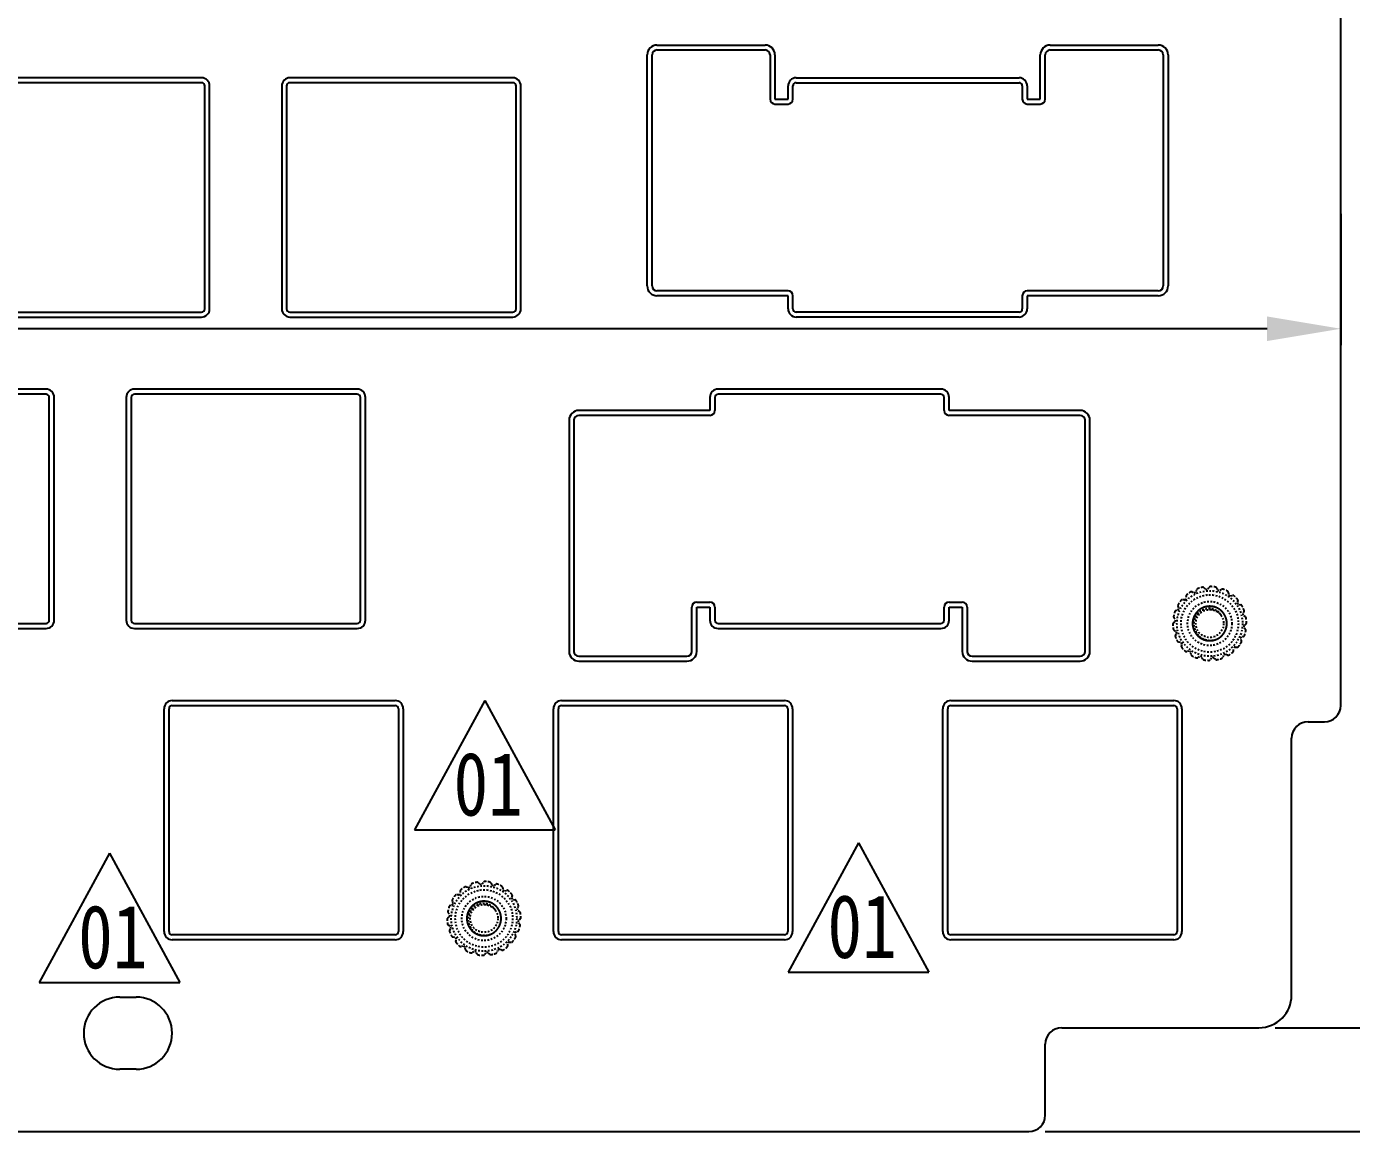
# Model space of a CAD drawing. Header units: inches. Extents: x 1466 to 2567, y -36 to 323.
# Drawn here: x 1803.9 to 1884.8, y 131.8 to 199.2 of the extents above; entities that cross this region are included whole.
import ezdxf

# ---------------------------------------------------------------- set-up
doc = ezdxf.new("R2010")
doc.units = ezdxf.units.IN
doc.header["$LTSCALE"] = 0.909449
doc.header["$MEASUREMENT"] = 0
doc.header["$PDMODE"] = 3
doc.header["$PDSIZE"] = 0.3125
doc.linetypes.add('HIDDEN', pattern=[0.2, 0.1, -0.1])
doc.linetypes.add('PHANTOM', pattern=[0.8, 0.45, -0.05, 0.1, -0.05, 0.1, -0.05])
doc.layers.get('0').update_dxf_attribs({"linetype": 'CONTINUOUS'})
doc.layers.get('Defpoints').update_dxf_attribs({"linetype": 'CONTINUOUS'})
doc.layers.add('DEFAULT_2', color=8, linetype='HIDDEN')
doc.layers.add('DEFAULT_3', color=7, linetype='PHANTOM')
doc.styles.get("Standard").update_dxf_attribs({"font": 'txt', "width": 0.8})
doc.dimstyles.get("Standard").update_dxf_attribs({"dimtxt": 6, "dimasz": 4.5, "dimexe": 1, "dimexo": 1, "dimgap": 0.09, "dimtad": 0, "dimzin": 1, "dimdsep": 46, "dimtxsty": 'STANDARD', "dimcen": 0.09, "dimclrd": 5, "dimclre": 5, "dimclrt": 1, "dimadec": 0, "dimazin": 0, "dimtp": 0.01, "dimtm": 0.01, "dimtfac": 1, "dimtofl": 0, "dimtmove": 0, "dimatfit": 3, "dimfxl": 1, "dimtolj": 1, "dimtzin": 4, "dimarcsym": 0})

# ---------------------------------------------------------------- blocks, each defined once
blk = doc.blocks.new('*D6')
at = {"layer": 'DEFAULT_3', "color": 3, "linetype": 'ByBlock', "lineweight": -2}
for p, q in [((1589.191, 187.772), (1589.191, 179.759)), ((1884.097, 187.772), (1884.097, 179.759)), ((1589.191, 180.759), (1584.691, 180.759)), ((1879.597, 180.759), (1593.691, 180.759))]:
    blk.add_line(p, q, dxfattribs=at)
at = {"layer": 'DEFAULT_3', "color": 3, "linetype": 'ByBlock'}
for points in [[(1593.691, 181.509), (1593.691, 180.009), (1589.191, 180.759)], [(1879.597, 181.509), (1879.597, 180.009), (1884.097, 180.759)]]:
    blk.add_solid(points, dxfattribs=at)
at = {"layer": 'Defpoints', "color": 0, "linetype": 'ByBlock'}
for p in [(1589.191, 188.772), (1884.097, 188.772), (1884.097, 180.759)]:
    blk.add_point(p, dxfattribs=at)
at = {"layer": 'DEFAULT_3', "color": 3, "linetype": 'ByBlock', "insert": (1566.601, 180.759), "char_height": 6, "attachment_point": 5}
blk.add_mtext('\\A1;294.91%%P0.1', dxfattribs=at)
blk = doc.blocks.new('*D9')
at = {"layer": 'DEFAULT_3', "color": 3, "linetype": 'ByBlock', "lineweight": -2}
for p, q in [((1880.097, 239.072), (1894.884, 239.072)), ((1893.884, 234.572), (1893.884, 205.877)), ((1893.884, 142.602), (1893.884, 171.297)), ((1880.097, 138.102), (1894.884, 138.102))]:
    blk.add_line(p, q, dxfattribs=at)
at = {"layer": 'DEFAULT_3', "color": 3, "linetype": 'ByBlock'}
for points in [[(1893.134, 234.572), (1894.634, 234.572), (1893.884, 239.072)], [(1893.134, 142.602), (1894.634, 142.602), (1893.884, 138.102)]]:
    blk.add_solid(points, dxfattribs=at)
at = {"layer": 'Defpoints', "color": 0, "linetype": 'ByBlock'}
for p in [(1879.097, 239.072), (1893.884, 239.072), (1879.097, 138.102)]:
    blk.add_point(p, dxfattribs=at)
at = {"layer": 'DEFAULT_3', "color": 3, "linetype": 'ByBlock', "insert": (1893.884, 188.587), "char_height": 6, "attachment_point": 5, "rotation": 90}
blk.add_mtext('\\A1;100.97%%P0.1', dxfattribs=at)
blk = doc.blocks.new('*D10')
at = {"layer": 'DEFAULT_3', "color": 3, "linetype": 'ByBlock', "lineweight": -2}
for p, q in [((1865.562, 244.772), (1920.234, 244.772)), ((1919.234, 240.272), (1919.234, 204.762)), ((1919.234, 136.272), (1919.234, 171.782)), ((1866.062, 131.772), (1920.234, 131.772))]:
    blk.add_line(p, q, dxfattribs=at)
at = {"layer": 'DEFAULT_3', "color": 3, "linetype": 'ByBlock'}
for points in [[(1918.484, 240.272), (1919.984, 240.272), (1919.234, 244.772)], [(1918.484, 136.272), (1919.984, 136.272), (1919.234, 131.772)]]:
    blk.add_solid(points, dxfattribs=at)
at = {"layer": 'Defpoints', "color": 0, "linetype": 'ByBlock'}
for p in [(1864.562, 244.772), (1865.062, 131.772), (1919.234, 131.772)]:
    blk.add_point(p, dxfattribs=at)
at = {"layer": 'DEFAULT_3', "color": 3, "linetype": 'ByBlock', "insert": (1919.234, 188.272), "char_height": 6, "attachment_point": 5, "rotation": 90}
blk.add_mtext('\\A1;113.00%%P0.1', dxfattribs=at)

msp = doc.modelspace()

# ---------------------------------------------------------------- linework, layer by layer
at = {"color": 7, "linetype": 'Continuous'}
for p, q in [((1884.097, 157.772), (1884.097, 219.772)), ((1841.757, 183.372), (1841.757, 197.472)), ((1842.057, 183.372), (1842.057, 197.472)), ((1842.357, 198.072), (1848.957, 198.072)), ((1842.357, 197.772), (1848.957, 197.772)), ((1849.257, 197.472), (1849.257, 194.772)), ((1849.557, 197.472), (1849.557, 194.772)), ((1865.757, 194.772), (1865.757, 197.472)), ((1866.057, 194.772), (1866.057, 197.472)), ((1866.357, 198.072), (1872.957, 198.072)), ((1866.357, 197.772), (1872.957, 197.772)), ((1873.257, 197.472), (1873.257, 183.372)), ((1873.557, 197.472), (1873.557, 183.372)), ((1814.552, 196.072), (1800.952, 196.072)), ((1814.552, 195.772), (1800.952, 195.772)), ((1833.552, 196.072), (1819.952, 196.072)), ((1833.552, 195.772), (1819.952, 195.772)), ((1850.857, 196.072), (1864.457, 196.072)), ((1850.857, 195.772), (1864.457, 195.772)), ((1814.752, 181.972), (1814.752, 195.572)), ((1815.052, 181.972), (1815.052, 195.572)), ((1819.452, 195.572), (1819.452, 181.972)), ((1819.752, 195.572), (1819.752, 181.972)), ((1833.752, 181.972), (1833.752, 195.572)), ((1834.052, 181.972), (1834.052, 195.572)), ((1850.357, 194.772), (1850.357, 195.572)), ((1850.657, 194.772), (1850.657, 195.572)), ((1864.657, 195.572), (1864.657, 194.772)), ((1864.957, 195.572), (1864.957, 194.772)), ((1849.557, 194.772), (1850.357, 194.772)), ((1849.557, 194.472), (1850.357, 194.472)), ((1864.957, 194.772), (1865.757, 194.772)), ((1864.957, 194.472), (1865.757, 194.472)), ((1850.357, 183.072), (1842.357, 183.072)), ((1872.957, 183.072), (1864.957, 183.072)), ((1850.357, 182.772), (1842.357, 182.772)), ((1850.357, 181.972), (1850.357, 182.772)), ((1850.657, 181.972), (1850.657, 182.772)), ((1864.657, 182.772), (1864.657, 181.972)), ((1872.957, 182.772), (1864.957, 182.772)), ((1864.957, 182.772), (1864.957, 181.972)), ((1800.952, 181.772), (1814.552, 181.772)), ((1800.952, 181.472), (1814.552, 181.472)), ((1819.952, 181.772), (1833.552, 181.772)), ((1819.952, 181.472), (1833.552, 181.472)), ((1864.457, 181.772), (1850.857, 181.772)), ((1864.457, 181.472), (1850.857, 181.472)), ((1805.062, 177.072), (1791.462, 177.072)), ((1805.062, 176.772), (1791.462, 176.772)), ((1805.262, 162.972), (1805.262, 176.572)), ((1805.562, 162.972), (1805.562, 176.572)), ((1809.962, 176.572), (1809.962, 162.972)), ((1810.262, 176.572), (1810.262, 162.972)), ((1824.062, 177.072), (1810.462, 177.072)), ((1824.062, 176.772), (1810.462, 176.772)), ((1824.262, 162.972), (1824.262, 176.572)), ((1824.562, 162.972), (1824.562, 176.572)), ((1845.587, 176.572), (1845.587, 175.772)), ((1845.887, 176.572), (1845.887, 175.772)), ((1859.687, 177.072), (1846.087, 177.072)), ((1859.687, 176.772), (1846.087, 176.772)), ((1859.887, 175.772), (1859.887, 176.572)), ((1860.187, 175.772), (1860.187, 176.572)), ((1845.587, 175.772), (1837.587, 175.772)), ((1868.187, 175.772), (1860.187, 175.772)), ((1836.987, 175.172), (1836.987, 161.072)), ((1837.287, 175.172), (1837.287, 161.072)), ((1845.587, 175.472), (1837.587, 175.472)), ((1868.187, 175.472), (1860.187, 175.472)), ((1868.487, 161.072), (1868.487, 175.172)), ((1868.787, 161.072), (1868.787, 175.172)), ((1844.487, 161.072), (1844.487, 163.772)), ((1844.787, 164.072), (1845.587, 164.072)), ((1844.787, 163.772), (1845.587, 163.772)), ((1844.787, 161.072), (1844.787, 163.772)), ((1845.587, 163.772), (1845.587, 162.972)), ((1845.887, 163.772), (1845.887, 162.972)), ((1859.887, 162.972), (1859.887, 163.772)), ((1860.187, 164.072), (1860.987, 164.072)), ((1860.187, 163.772), (1860.987, 163.772)), ((1860.187, 162.972), (1860.187, 163.772)), ((1860.987, 163.772), (1860.987, 161.072)), ((1861.287, 163.772), (1861.287, 161.072)), ((1791.462, 162.772), (1805.062, 162.772)), ((1810.462, 162.772), (1824.062, 162.772)), ((1846.087, 162.772), (1859.687, 162.772)), ((1791.462, 162.472), (1805.062, 162.472)), ((1810.462, 162.472), (1824.062, 162.472)), ((1846.087, 162.472), (1859.687, 162.472)), ((1837.587, 160.772), (1844.187, 160.772)), ((1837.587, 160.472), (1844.187, 160.472)), ((1861.587, 160.772), (1868.187, 160.772)), ((1861.587, 160.472), (1868.187, 160.472)), ((1812.772, 158.072), (1826.372, 158.072)), ((1812.772, 157.772), (1826.372, 157.772)), ((1836.537, 158.072), (1850.137, 158.072)), ((1836.537, 157.772), (1850.137, 157.772)), ((1860.302, 158.072), (1873.902, 158.072)), ((1860.302, 157.772), (1873.902, 157.772)), ((1812.272, 143.972), (1812.272, 157.572)), ((1812.572, 143.972), (1812.572, 157.572)), ((1826.572, 157.572), (1826.572, 143.972)), ((1826.872, 157.572), (1826.872, 143.972)), ((1836.037, 143.972), (1836.037, 157.572)), ((1836.337, 143.972), (1836.337, 157.572)), ((1850.337, 157.572), (1850.337, 143.972)), ((1850.637, 157.572), (1850.637, 143.972)), ((1859.802, 143.972), (1859.802, 157.572)), ((1860.102, 143.972), (1860.102, 157.572)), ((1874.102, 157.572), (1874.102, 143.972)), ((1874.402, 157.572), (1874.402, 143.972)), ((1882.097, 156.772), (1883.097, 156.772)), ((1881.097, 140.102), (1881.097, 155.772)), ((1826.372, 143.772), (1812.772, 143.772)), ((1826.372, 143.472), (1812.772, 143.472)), ((1850.137, 143.772), (1836.537, 143.772)), ((1850.137, 143.472), (1836.537, 143.472)), ((1873.902, 143.772), (1860.302, 143.772)), ((1873.902, 143.472), (1860.302, 143.472)), ((1809.562, 139.972), (1810.562, 139.972)), ((1867.062, 138.102), (1879.097, 138.102)), ((1866.062, 132.772), (1866.062, 137.102)), ((1810.562, 135.572), (1809.562, 135.572)), ((1803.062, 131.772), (1865.062, 131.772))]:
    msp.add_line(p, q, dxfattribs=at)
at = {"color": 2}
for p, q in [((1831.846, 158.071), (1827.552, 150.179)), ((1831.846, 158.071), (1836.14, 150.179)), ((1827.552, 150.179), (1836.14, 150.179)), ((1854.666, 149.383), (1850.372, 141.491)), ((1854.666, 149.383), (1858.96, 141.491)), ((1808.93, 148.749), (1804.636, 140.857)), ((1808.93, 148.749), (1813.224, 140.857)), ((1804.636, 140.857), (1813.224, 140.857)), ((1850.372, 141.491), (1858.96, 141.491))]:
    msp.add_line(p, q, dxfattribs=at)
at = {"color": 7, "linetype": 'Continuous'}
for centre, radius, start, end in [((1842.357, 197.472), 0.6, 90, 180), ((1842.357, 197.472), 0.3, 90, 180), ((1848.957, 197.472), 0.6, 0, 90), ((1848.957, 197.472), 0.3, 0, 90), ((1866.357, 197.472), 0.6, 90, 180), ((1866.357, 197.472), 0.3, 90, 180), ((1872.957, 197.472), 0.6, 0, 90), ((1872.957, 197.472), 0.3, 0, 90), ((1814.552, 195.572), 0.5, 0, 90), ((1814.552, 195.572), 0.2, 0, 90), ((1819.952, 195.572), 0.5, 90, 180), ((1819.952, 195.572), 0.2, 90, 180), ((1833.552, 195.572), 0.5, 0, 90), ((1833.552, 195.572), 0.2, 0, 90), ((1850.857, 195.572), 0.5, 90, 180), ((1850.857, 195.572), 0.2, 90, 180), ((1864.457, 195.572), 0.5, 0, 90), ((1864.457, 195.572), 0.2, 0, 90), ((1849.557, 194.772), 0.3, 180, 270), ((1850.357, 194.772), 0.3, 270, 0), ((1864.957, 194.772), 0.3, 180, 270), ((1865.757, 194.772), 0.3, 270, 0), ((1842.357, 183.372), 0.6, 180, 270), ((1842.357, 183.372), 0.3, 180, 270), ((1850.357, 182.772), 0.3, 0, 90), ((1864.957, 182.772), 0.3, 90, 180), ((1872.957, 183.372), 0.6, 270, 0), ((1872.957, 183.372), 0.3, 270, 0), ((1814.552, 181.972), 0.5, 270, 360), ((1814.552, 181.972), 0.2, 270, 0), ((1819.952, 181.972), 0.5, 180, 270), ((1819.952, 181.972), 0.2, 180, 270), ((1833.552, 181.972), 0.5, 270, 360), ((1833.552, 181.972), 0.2, 270, 0), ((1850.857, 181.972), 0.5, 180, 270), ((1850.857, 181.972), 0.2, 180, 270), ((1864.457, 181.972), 0.5, 270, 0), ((1864.457, 181.972), 0.2, 270, 0), ((1805.062, 176.572), 0.5, 0, 90), ((1805.062, 176.572), 0.2, 0, 90), ((1810.462, 176.572), 0.5, 90, 180), ((1810.462, 176.572), 0.2, 90, 180), ((1824.062, 176.572), 0.5, 0, 90), ((1824.062, 176.572), 0.2, 0, 90), ((1846.087, 176.572), 0.5, 90, 180), ((1846.087, 176.572), 0.2, 90, 180), ((1859.687, 176.572), 0.5, 0, 90), ((1859.687, 176.572), 0.2, 0, 90), ((1837.587, 175.172), 0.6, 90, 180), ((1845.587, 175.772), 0.3, 270, 0), ((1860.187, 175.772), 0.3, 180, 270), ((1868.187, 175.172), 0.6, 0, 90), ((1837.587, 175.172), 0.3, 90, 180), ((1868.187, 175.172), 0.3, 0, 90), ((1844.787, 163.772), 0.3, 90, 180), ((1845.587, 163.772), 0.3, 0, 90), ((1860.187, 163.772), 0.3, 90, 180), ((1860.987, 163.772), 0.3, 0, 90), ((1805.062, 162.972), 0.5, 270, 0), ((1805.062, 162.972), 0.2, 270, 0), ((1810.462, 162.972), 0.5, 180, 270), ((1810.462, 162.972), 0.2, 180, 270), ((1824.062, 162.972), 0.5, 270, 0), ((1824.062, 162.972), 0.2, 270, 0), ((1846.087, 162.972), 0.5, 180, 270), ((1846.087, 162.972), 0.2, 180, 270), ((1859.687, 162.972), 0.5, 270, 0), ((1859.687, 162.972), 0.2, 270, 0), ((1837.587, 161.072), 0.6, 180, 270), ((1837.587, 161.072), 0.3, 180, 270), ((1844.187, 161.072), 0.6, 270, 0), ((1844.187, 161.072), 0.3, 270, 0), ((1861.587, 161.072), 0.6, 180, 270), ((1861.587, 161.072), 0.3, 180, 270), ((1868.187, 161.072), 0.6, 270, 0), ((1868.187, 161.072), 0.3, 270, 0), ((1812.772, 157.572), 0.5, 90, 180), ((1812.772, 157.572), 0.2, 90, 180), ((1826.372, 157.572), 0.5, 0, 90), ((1826.372, 157.572), 0.2, 0, 90), ((1836.537, 157.572), 0.5, 90, 180), ((1836.537, 157.572), 0.2, 90, 180), ((1850.137, 157.572), 0.5, 0, 90), ((1850.137, 157.572), 0.2, 0, 90), ((1860.302, 157.572), 0.5, 90, 180), ((1860.302, 157.572), 0.2, 90, 180), ((1873.902, 157.572), 0.5, 0, 90), ((1873.902, 157.572), 0.2, 0, 90), ((1883.097, 157.772), 1, 270, 0), ((1882.097, 155.772), 1, 90, 180), ((1812.772, 143.972), 0.5, 180, 270), ((1812.772, 143.972), 0.2, 180, 270), ((1826.372, 143.972), 0.5, 270, 0), ((1826.372, 143.972), 0.2, 270, 0), ((1836.537, 143.972), 0.5, 180, 270), ((1836.537, 143.972), 0.2, 180, 270), ((1850.137, 143.972), 0.5, 270, 0), ((1850.137, 143.972), 0.2, 270, 0), ((1860.302, 143.972), 0.5, 180, 270), ((1860.302, 143.972), 0.2, 180, 270), ((1873.902, 143.972), 0.5, 270, 0), ((1873.902, 143.972), 0.2, 270, 0), ((1809.562, 137.772), 2.2, 90, 270), ((1810.562, 137.772), 2.2, 270, 90), ((1879.097, 140.102), 2, 270, 0), ((1867.062, 137.102), 1, 90, 180), ((1865.062, 132.772), 1, 270, 0)]:
    msp.add_arc(centre, radius, start, end, dxfattribs=at)
at = {"layer": 'DEFAULT_2', "color": 8, "linetype": 'HIDDEN'}
for p, q in [((1874.55, 164.221), (1874.42, 164.219)), ((1874.65, 164.449), (1874.648, 164.32)), ((1875.016, 164.706), (1875.138, 164.663)), ((1875.265, 164.722), (1875.311, 164.843)), ((1875.742, 164.959), (1875.843, 164.876)), ((1875.982, 164.889), (1876.067, 164.987)), ((1876.511, 164.948), (1876.578, 164.836)), ((1876.713, 164.8), (1876.826, 164.864)), ((1877.23, 164.675), (1877.255, 164.548)), ((1877.369, 164.467), (1877.497, 164.488)), ((1874.026, 163.558), (1874.148, 163.604)), ((1874.207, 163.731), (1874.164, 163.853)), ((1876.097, 163.622), (1876.097, 163.82)), ((1877.813, 164.173), (1877.792, 164.045)), ((1877.872, 163.93), (1878, 163.906)), ((1878.188, 163.501), (1878.125, 163.388)), ((1873.882, 162.803), (1873.981, 162.887)), ((1873.993, 163.027), (1873.911, 163.127)), ((1878.161, 163.253), (1878.273, 163.187)), ((1878.312, 162.742), (1878.213, 162.657)), ((1874.033, 162.292), (1873.921, 162.358)), ((1874.005, 162.043), (1874.069, 162.157)), ((1877.987, 161.814), (1878.03, 161.691)), ((1878.168, 161.986), (1878.046, 161.941)), ((1878.201, 162.518), (1878.283, 162.418)), ((1874.322, 161.615), (1874.194, 161.639)), ((1874.381, 161.372), (1874.402, 161.5)), ((1874.825, 161.077), (1874.696, 161.056)), ((1874.963, 160.87), (1874.939, 160.997)), ((1877.544, 161.095), (1877.545, 161.225)), ((1877.644, 161.324), (1877.774, 161.326)), ((1875.481, 160.744), (1875.368, 160.681)), ((1875.682, 160.597), (1875.616, 160.708)), ((1876.212, 160.656), (1876.127, 160.558)), ((1876.452, 160.586), (1876.351, 160.668)), ((1876.929, 160.823), (1876.883, 160.702)), ((1877.178, 160.839), (1877.055, 160.882)), ((1830.35, 146.449), (1830.348, 146.32)), ((1830.716, 146.706), (1830.838, 146.663)), ((1830.965, 146.722), (1831.011, 146.843)), ((1831.442, 146.959), (1831.543, 146.876)), ((1831.682, 146.889), (1831.767, 146.987)), ((1832.211, 146.948), (1832.278, 146.836)), ((1832.413, 146.8), (1832.526, 146.864)), ((1832.93, 146.675), (1832.955, 146.548)), ((1833.069, 146.467), (1833.197, 146.488)), ((1829.726, 145.558), (1829.848, 145.604)), ((1829.907, 145.731), (1829.864, 145.853)), ((1830.25, 146.221), (1830.12, 146.219)), ((1831.797, 145.622), (1831.797, 145.82)), ((1833.513, 146.173), (1833.492, 146.045)), ((1833.572, 145.93), (1833.7, 145.906)), ((1829.582, 144.803), (1829.681, 144.887)), ((1829.693, 145.027), (1829.611, 145.127)), ((1833.888, 145.501), (1833.825, 145.388)), ((1833.861, 145.253), (1833.973, 145.187)), ((1829.733, 144.292), (1829.621, 144.358)), ((1829.705, 144.043), (1829.769, 144.157)), ((1833.868, 143.986), (1833.746, 143.941)), ((1833.901, 144.518), (1833.983, 144.418)), ((1834.012, 144.742), (1833.913, 144.657)), ((1830.022, 143.615), (1829.894, 143.639)), ((1830.081, 143.372), (1830.102, 143.5)), ((1833.244, 143.095), (1833.245, 143.225)), ((1833.344, 143.324), (1833.474, 143.326)), ((1833.687, 143.814), (1833.73, 143.691)), ((1830.525, 143.077), (1830.396, 143.056)), ((1830.663, 142.87), (1830.639, 142.997)), ((1831.181, 142.744), (1831.068, 142.681)), ((1831.382, 142.597), (1831.316, 142.708)), ((1831.912, 142.656), (1831.827, 142.558)), ((1832.152, 142.586), (1832.051, 142.668)), ((1832.629, 142.823), (1832.583, 142.702)), ((1832.878, 142.839), (1832.755, 142.882))]:
    msp.add_line(p, q, dxfattribs=at)
for centre, radius in [((1876.097, 162.772), 2), ((1876.097, 162.772), 1.75), ((1876.097, 162.772), 1.35), ((1876.097, 162.772), 0.85), ((1831.797, 144.772), 2), ((1831.797, 144.772), 1.75), ((1831.797, 144.772), 1.35), ((1831.797, 144.772), 0.85)]:
    msp.add_circle(centre, radius, dxfattribs=at)
for centre, radius, start, end in [((1876.142, 164.922), 0.1, 88.78772, 139.31073), ((1876.097, 162.772), 2.25, 81.21228, 88.78772), ((1876.425, 164.897), 0.1, 30.68927, 81.21228), ((1874.421, 164.119), 0.1, 90.68927, 141.21228), ((1874.548, 164.321), 0.1, 270.68927, 359.31073), ((1874.75, 164.448), 0.1, 128.78772, 179.31073), ((1876.097, 162.772), 2.25, 121.21228, 128.78772), ((1874.983, 164.611), 0.1, 70.68927, 121.21228), ((1875.171, 164.757), 0.1, 250.68927, 339.31073), ((1875.404, 164.808), 0.1, 108.78772, 159.31073), ((1876.097, 162.772), 2.25, 101.21228, 108.78772), ((1875.679, 164.881), 0.1, 50.68927, 101.21228), ((1875.906, 164.954), 0.1, 230.68927, 319.31073), ((1876.664, 164.888), 0.1, 210.68927, 299.31073), ((1876.875, 164.777), 0.1, 68.78772, 119.31073), ((1876.097, 162.772), 2.25, 61.21228, 68.78772), ((1877.132, 164.657), 0.1, 10.68927, 61.21228), ((1877.353, 164.566), 0.1, 190.68927, 279.31073), ((1877.513, 164.39), 0.1, 48.78772, 99.31073), ((1876.097, 162.772), 2.25, 41.21228, 48.78772), ((1877.714, 164.189), 0.1, 350.68927, 41.21228), ((1876.097, 162.772), 2.25, 161.21228, 168.78772), ((1874.061, 163.465), 0.1, 110.68927, 161.21228), ((1874.112, 163.698), 0.1, 290.68927, 19.31073), ((1874.258, 163.887), 0.1, 148.78772, 199.31073), ((1876.097, 162.772), 2.25, 141.21228, 148.78772), ((1877.891, 164.028), 0.1, 170.68927, 259.31073), ((1877.981, 163.808), 0.1, 28.78772, 79.31073), ((1876.097, 162.772), 2.25, 21.21228, 28.78772), ((1878.212, 163.339), 0.1, 150.68927, 239.31073), ((1878.101, 163.55), 0.1, 330.68927, 21.21228), ((1873.947, 162.727), 0.1, 130.68927, 181.21228), ((1876.097, 162.772), 2.25, 181.21228, 188.78772), ((1873.988, 163.19), 0.1, 168.78772, 219.31073), ((1873.915, 162.963), 0.1, 310.68927, 39.31073), ((1878.278, 162.582), 0.1, 130.68927, 219.31073), ((1878.222, 163.101), 0.1, 8.78772, 59.31073), ((1878.246, 162.818), 0.1, 310.68927, 1.21228), ((1876.097, 162.772), 2.25, 1.21228, 8.78772), ((1873.972, 162.444), 0.1, 188.78772, 239.31073), ((1874.093, 161.994), 0.1, 150.68927, 201.21228), ((1876.097, 162.772), 2.25, 201.21228, 208.78772), ((1873.982, 162.206), 0.1, 330.68927, 59.31073), ((1878.081, 161.847), 0.1, 110.68927, 199.31073), ((1878.132, 162.08), 0.1, 290.68927, 341.21228), ((1876.097, 162.772), 2.25, 341.21228, 348.78772), ((1878.206, 162.354), 0.1, 348.78772, 39.31073), ((1874.213, 161.737), 0.1, 208.78772, 259.31073), ((1874.303, 161.516), 0.1, 350.68927, 79.31073), ((1874.479, 161.356), 0.1, 170.68927, 221.21228), ((1876.097, 162.772), 2.25, 221.21228, 228.78772), ((1874.68, 161.155), 0.1, 228.78772, 279.31073), ((1874.841, 160.979), 0.1, 10.68927, 99.31073), ((1876.097, 162.772), 2.25, 301.21228, 308.78772), ((1877.444, 161.097), 0.1, 308.78772, 359.31073), ((1877.645, 161.224), 0.1, 90.68927, 179.31073), ((1877.773, 161.426), 0.1, 270.68927, 321.21228), ((1876.097, 162.772), 2.25, 321.21228, 328.78772), ((1877.936, 161.658), 0.1, 328.78772, 19.31073), ((1875.061, 160.888), 0.1, 190.68927, 241.21228), ((1876.097, 162.772), 2.25, 241.21228, 248.78772), ((1875.319, 160.768), 0.1, 248.78772, 299.31073), ((1875.53, 160.657), 0.1, 30.68927, 119.31073), ((1875.768, 160.648), 0.1, 210.68927, 261.21228), ((1876.097, 162.772), 2.25, 261.21228, 268.78772), ((1876.051, 160.623), 0.1, 268.78772, 319.31073), ((1876.288, 160.591), 0.1, 50.68927, 139.31073), ((1876.515, 160.663), 0.1, 230.68927, 281.21228), ((1876.097, 162.772), 2.25, 281.21228, 288.78772), ((1876.789, 160.737), 0.1, 288.78772, 339.31073), ((1877.022, 160.788), 0.1, 70.68927, 159.31073), ((1877.211, 160.934), 0.1, 250.68927, 301.21228), ((1830.45, 146.448), 0.1, 128.78772, 179.31073), ((1831.797, 144.772), 2.25, 121.21228, 128.78772), ((1830.683, 146.611), 0.1, 70.68927, 121.21228), ((1830.871, 146.757), 0.1, 250.68927, 339.31073), ((1831.104, 146.808), 0.1, 108.78772, 159.31073), ((1831.797, 144.772), 2.25, 101.21228, 108.78772), ((1831.379, 146.881), 0.1, 50.68927, 101.21228), ((1831.606, 146.954), 0.1, 230.68927, 319.31073), ((1831.842, 146.922), 0.1, 88.78772, 139.31073), ((1831.797, 144.772), 2.25, 81.21228, 88.78772), ((1832.125, 146.897), 0.1, 30.68927, 81.21228), ((1832.364, 146.888), 0.1, 210.68927, 299.31073), ((1832.575, 146.777), 0.1, 68.78772, 119.31073), ((1831.797, 144.772), 2.25, 61.21228, 68.78772), ((1832.832, 146.657), 0.1, 10.68927, 61.21228), ((1833.053, 146.566), 0.1, 190.68927, 279.31073), ((1833.213, 146.39), 0.1, 48.78772, 99.31073), ((1831.797, 144.772), 2.25, 41.21228, 48.78772), ((1829.812, 145.698), 0.1, 290.68927, 19.31073), ((1829.958, 145.887), 0.1, 148.78772, 199.31073), ((1831.797, 144.772), 2.25, 141.21228, 148.78772), ((1830.121, 146.119), 0.1, 90.68927, 141.21228), ((1830.248, 146.321), 0.1, 270.68927, 359.31073), ((1833.414, 146.189), 0.1, 350.68927, 41.21228), ((1833.591, 146.028), 0.1, 170.68927, 259.31073), ((1833.681, 145.808), 0.1, 28.78772, 79.31073), ((1831.797, 144.772), 2.25, 21.21228, 28.78772), ((1833.801, 145.55), 0.1, 330.68927, 21.21228), ((1829.647, 144.727), 0.1, 130.68927, 181.21228), ((1829.688, 145.19), 0.1, 168.78772, 219.31073), ((1831.797, 144.772), 2.25, 161.21228, 168.78772), ((1829.761, 145.465), 0.1, 110.68927, 161.21228), ((1829.615, 144.963), 0.1, 310.68927, 39.31073), ((1833.912, 145.339), 0.1, 150.68927, 239.31073), ((1833.922, 145.101), 0.1, 8.78772, 59.31073), ((1833.946, 144.818), 0.1, 310.68927, 1.21228), ((1831.797, 144.772), 2.25, 1.21228, 8.78772), ((1831.797, 144.772), 2.25, 181.21228, 188.78772), ((1829.672, 144.444), 0.1, 188.78772, 239.31073), ((1829.793, 143.994), 0.1, 150.68927, 201.21228), ((1829.682, 144.206), 0.1, 330.68927, 59.31073), ((1833.832, 144.08), 0.1, 290.68927, 341.21228), ((1833.978, 144.582), 0.1, 130.68927, 219.31073), ((1831.797, 144.772), 2.25, 341.21228, 348.78772), ((1833.906, 144.354), 0.1, 348.78772, 39.31073), ((1831.797, 144.772), 2.25, 201.21228, 208.78772), ((1829.913, 143.737), 0.1, 208.78772, 259.31073), ((1830.003, 143.516), 0.1, 350.68927, 79.31073), ((1830.179, 143.356), 0.1, 170.68927, 221.21228), ((1831.797, 144.772), 2.25, 221.21228, 228.78772), ((1833.345, 143.224), 0.1, 90.68927, 179.31073), ((1833.473, 143.426), 0.1, 270.68927, 321.21228), ((1831.797, 144.772), 2.25, 321.21228, 328.78772), ((1833.781, 143.847), 0.1, 110.68927, 199.31073), ((1833.636, 143.658), 0.1, 328.78772, 19.31073), ((1830.38, 143.155), 0.1, 228.78772, 279.31073), ((1830.541, 142.979), 0.1, 10.68927, 99.31073), ((1830.761, 142.888), 0.1, 190.68927, 241.21228), ((1831.797, 144.772), 2.25, 241.21228, 248.78772), ((1831.019, 142.768), 0.1, 248.78772, 299.31073), ((1831.23, 142.657), 0.1, 30.68927, 119.31073), ((1831.468, 142.648), 0.1, 210.68927, 261.21228), ((1831.797, 144.772), 2.25, 261.21228, 268.78772), ((1831.751, 142.623), 0.1, 268.78772, 319.31073), ((1831.988, 142.591), 0.1, 50.68927, 139.31073), ((1832.215, 142.663), 0.1, 230.68927, 281.21228), ((1831.797, 144.772), 2.25, 281.21228, 288.78772), ((1832.489, 142.737), 0.1, 288.78772, 339.31073), ((1832.722, 142.788), 0.1, 70.68927, 159.31073), ((1832.911, 142.934), 0.1, 250.68927, 301.21228), ((1831.797, 144.772), 2.25, 301.21228, 308.78772), ((1833.144, 143.097), 0.1, 308.78772, 359.31073)]:
    msp.add_arc(centre, radius, start, end, dxfattribs=at)
for points, knots in [([(1875.115, 163.138), (1875.082, 163.049), (1875.039, 162.859), (1875.054, 162.616), (1875.103, 162.43), (1875.178, 162.253), (1875.317, 162.053), (1875.542, 161.868), (1875.809, 161.752), (1876.098, 161.711), (1876.386, 161.752), (1876.654, 161.869), (1876.878, 162.055), (1877.044, 162.294), (1877.138, 162.57), (1877.151, 162.813), (1877.122, 163.003), (1877.08, 163.142), (1877.02, 163.273), (1876.943, 163.396), (1876.849, 163.506), (1876.706, 163.634), (1876.537, 163.731), (1876.354, 163.792), (1876.211, 163.817), (1876.067, 163.823), (1875.923, 163.809), (1875.782, 163.775), (1875.648, 163.722), (1875.521, 163.651), (1875.406, 163.564), (1875.304, 163.462), (1875.188, 163.308), (1875.105, 163.132), (1875.06, 162.945), (1875.042, 162.753), (1875.064, 162.559), (1875.123, 162.376), (1875.208, 162.203), (1875.358, 162.012), (1875.554, 161.867), (1875.729, 161.788), (1875.914, 161.733), (1876.156, 161.713), (1876.442, 161.77), (1876.702, 161.901), (1876.916, 162.099), (1877.069, 162.347), (1877.147, 162.627), (1877.148, 162.919), (1877.068, 163.199), (1876.941, 163.406), (1876.808, 163.546), (1876.658, 163.666), (1876.484, 163.754), (1876.298, 163.804), (1876.107, 163.827), (1875.912, 163.811), (1875.728, 163.757), (1875.596, 163.696), (1875.474, 163.619), (1875.364, 163.525), (1875.267, 163.418), (1875.187, 163.297), (1875.123, 163.167), (1875.078, 163.03), (1875.052, 162.888), (1875.044, 162.695), (1875.077, 162.503), (1875.147, 162.324), (1875.217, 162.197), (1875.305, 162.082), (1875.407, 161.98), (1875.522, 161.892), (1875.69, 161.798), (1875.877, 161.741), (1876.068, 161.722), (1876.261, 161.73), (1876.496, 161.79), (1876.749, 161.935), (1876.951, 162.145), (1877.091, 162.4), (1877.154, 162.685), (1877.138, 162.976), (1877.043, 163.251), (1876.878, 163.491), (1876.652, 163.676), (1876.386, 163.793), (1876.193, 163.82), (1876.097, 163.82)], [0, 0, 0, 0, 0.015611, 0.031223, 0.039048, 0.046872, 0.062483, 0.078095, 0.093706, 0.109318, 0.124929, 0.140541, 0.156153, 0.171764, 0.187375, 0.202987, 0.210812, 0.218636, 0.22646, 0.234285, 0.242109, 0.249933, 0.265546, 0.27337, 0.281194, 0.289019, 0.296843, 0.304667, 0.312492, 0.320316, 0.328141, 0.335965, 0.343789, 0.359402, 0.367226, 0.37505, 0.390663, 0.398487, 0.406311, 0.421923, 0.437534, 0.445359, 0.453183, 0.468794, 0.484406, 0.500018, 0.51563, 0.531241, 0.546853, 0.562465, 0.578076, 0.593688, 0.601513, 0.609337, 0.624949, 0.632773, 0.640598, 0.656211, 0.664035, 0.671859, 0.679684, 0.687508, 0.695332, 0.703156, 0.710981, 0.718805, 0.72663, 0.734454, 0.750066, 0.757891, 0.765715, 0.773539, 0.781364, 0.789188, 0.797012, 0.812625, 0.820449, 0.828273, 0.843885, 0.859496, 0.875108, 0.890719, 0.906331, 0.921943, 0.937554, 0.953165, 0.968776, 0.984389, 1, 1, 1, 1]), ([(1876.599, 161.853), (1876.683, 161.899), (1876.84, 162.015), (1877.017, 162.246), (1877.127, 162.516), (1877.157, 162.805), (1877.109, 163.093), (1876.982, 163.356), (1876.791, 163.575), (1876.546, 163.733), (1876.268, 163.82), (1875.976, 163.826), (1875.741, 163.766), (1875.568, 163.681), (1875.409, 163.572), (1875.273, 163.432), (1875.171, 163.269), (1875.112, 163.137), (1875.071, 162.999), (1875.049, 162.856), (1875.048, 162.711), (1875.066, 162.567), (1875.104, 162.428), (1875.161, 162.295), (1875.235, 162.171), (1875.326, 162.058), (1875.432, 161.959), (1875.55, 161.875), (1875.678, 161.808), (1875.814, 161.76), (1875.956, 161.731), (1876.1, 161.722), (1876.245, 161.732), (1876.433, 161.772), (1876.611, 161.851), (1876.768, 161.963), (1876.907, 162.096), (1877.017, 162.257), (1877.092, 162.434), (1877.141, 162.621), (1877.153, 162.863), (1877.09, 163.148), (1876.949, 163.403), (1876.68, 163.68), (1876.215, 163.869), (1875.72, 163.783), (1875.398, 163.57), (1875.207, 163.35), (1875.084, 163.086), (1875.044, 162.846), (1875.053, 162.654), (1875.088, 162.464), (1875.161, 162.284), (1875.269, 162.124), (1875.399, 161.982), (1875.556, 161.866), (1875.731, 161.787), (1875.87, 161.746), (1876.013, 161.725), (1876.158, 161.723), (1876.301, 161.741), (1876.441, 161.779), (1876.574, 161.836), (1876.698, 161.911), (1876.811, 162.001), (1876.91, 162.107), (1876.993, 162.225), (1877.06, 162.353), (1877.109, 162.489), (1877.138, 162.631), (1877.147, 162.775), (1877.137, 162.92), (1877.107, 163.061), (1877.042, 163.242), (1876.914, 163.449), (1876.699, 163.646), (1876.438, 163.776), (1876.152, 163.832), (1875.862, 163.806), (1875.589, 163.704), (1875.355, 163.531), (1875.176, 163.301), (1875.068, 163.03), (1875.036, 162.74), (1875.086, 162.453), (1875.21, 162.19), (1875.338, 162.044), (1875.411, 161.981)], [0, 0, 0, 0, 0.015621, 0.031242, 0.046862, 0.062483, 0.078103, 0.093723, 0.109344, 0.124965, 0.140586, 0.156207, 0.171827, 0.179656, 0.187485, 0.203106, 0.210935, 0.218764, 0.226593, 0.234422, 0.242251, 0.25008, 0.257908, 0.265738, 0.273566, 0.281395, 0.289224, 0.297053, 0.304882, 0.312711, 0.32054, 0.328369, 0.336198, 0.344027, 0.359649, 0.367478, 0.375306, 0.390927, 0.398756, 0.406585, 0.422206, 0.437826, 0.453447, 0.469068, 0.500019, 0.530969, 0.54659, 0.562211, 0.577831, 0.593452, 0.60128, 0.609109, 0.62473, 0.632559, 0.640388, 0.65601, 0.663839, 0.671669, 0.679498, 0.687327, 0.695156, 0.702984, 0.710814, 0.718643, 0.726472, 0.7343, 0.742129, 0.749958, 0.757787, 0.765615, 0.773444, 0.781273, 0.789102, 0.796931, 0.812552, 0.828172, 0.843793, 0.859414, 0.875036, 0.890657, 0.906277, 0.921898, 0.937518, 0.953138, 0.968758, 0.984379, 1, 1, 1, 1]), ([(1875.411, 161.981), (1875.483, 161.918), (1875.646, 161.812), (1875.879, 161.74), (1876.07, 161.722), (1876.263, 161.73), (1876.498, 161.791), (1876.751, 161.936), (1876.953, 162.146), (1877.092, 162.403), (1877.154, 162.687), (1877.138, 162.978), (1877.042, 163.253), (1876.876, 163.493), (1876.65, 163.677), (1876.427, 163.775), (1876.239, 163.814), (1876.095, 163.823), (1875.95, 163.813), (1875.809, 163.783), (1875.673, 163.734), (1875.502, 163.644), (1875.352, 163.52), (1875.232, 163.369), (1875.158, 163.245), (1875.102, 163.111), (1875.065, 162.972), (1875.047, 162.828), (1875.05, 162.683), (1875.072, 162.54), (1875.114, 162.402), (1875.174, 162.27), (1875.277, 162.108), (1875.413, 161.969), (1875.573, 161.861), (1875.746, 161.777), (1875.936, 161.73), (1876.128, 161.722), (1876.32, 161.741), (1876.551, 161.814), (1876.755, 161.947), (1876.89, 162.084), (1877.006, 162.238), (1877.11, 162.458), (1877.157, 162.745), (1877.125, 163.035), (1877.014, 163.304), (1876.835, 163.534), (1876.6, 163.706), (1876.327, 163.808), (1876.037, 163.831), (1875.798, 163.785), (1875.621, 163.709), (1875.456, 163.61), (1875.312, 163.478), (1875.2, 163.321), (1875.112, 163.15), (1875.059, 162.963), (1875.046, 162.771), (1875.056, 162.626), (1875.086, 162.485), (1875.135, 162.349), (1875.202, 162.221), (1875.287, 162.103), (1875.387, 161.998), (1875.499, 161.908), (1875.624, 161.834), (1875.801, 161.759), (1875.993, 161.722), (1876.185, 161.725), (1876.328, 161.747), (1876.467, 161.789), (1876.598, 161.849), (1876.721, 161.926), (1876.867, 162.051), (1876.987, 162.205), (1877.071, 162.378), (1877.131, 162.561), (1877.157, 162.803), (1877.109, 163.091), (1876.984, 163.354), (1876.793, 163.574), (1876.548, 163.732), (1876.27, 163.819), (1875.979, 163.826), (1875.743, 163.767), (1875.57, 163.682), (1875.411, 163.574), (1875.241, 163.4), (1875.149, 163.228), (1875.115, 163.138)], [0, 0, 0, 0, 0.01561, 0.031222, 0.039046, 0.04687, 0.062481, 0.078092, 0.093703, 0.109314, 0.124925, 0.140536, 0.156147, 0.171758, 0.187368, 0.20298, 0.210804, 0.218628, 0.226452, 0.234276, 0.2421, 0.249924, 0.265536, 0.27336, 0.281184, 0.289008, 0.296832, 0.304656, 0.31248, 0.320304, 0.328128, 0.335952, 0.343776, 0.359389, 0.367213, 0.375036, 0.390648, 0.398472, 0.406296, 0.421908, 0.437518, 0.445342, 0.453166, 0.468777, 0.484388, 0.499999, 0.51561, 0.531221, 0.546832, 0.562444, 0.578055, 0.593666, 0.60149, 0.609314, 0.624926, 0.63275, 0.640573, 0.656186, 0.66401, 0.671834, 0.679658, 0.687482, 0.695306, 0.70313, 0.710954, 0.718778, 0.726602, 0.734426, 0.750038, 0.757862, 0.765686, 0.77351, 0.781334, 0.789158, 0.796982, 0.812594, 0.820418, 0.828242, 0.843853, 0.859463, 0.875075, 0.890686, 0.906297, 0.921908, 0.937519, 0.95313, 0.960954, 0.968778, 0.984389, 1, 1, 1, 1]), ([(1876.798, 163.289), (1876.747, 163.365), (1876.652, 163.467), (1876.5, 163.569), (1876.375, 163.627), (1876.243, 163.665), (1876.106, 163.682), (1875.968, 163.679), (1875.833, 163.655), (1875.702, 163.611), (1875.58, 163.549), (1875.468, 163.469), (1875.368, 163.373), (1875.285, 163.264), (1875.217, 163.144), (1875.167, 163.016), (1875.137, 162.882), (1875.126, 162.745), (1875.134, 162.607), (1875.161, 162.472), (1875.222, 162.3), (1875.343, 162.103), (1875.547, 161.914), (1875.794, 161.789), (1876.066, 161.733), (1876.342, 161.752), (1876.517, 161.812), (1876.599, 161.853)], [0, 0, 0, 0, 0.062348, 0.093617, 0.124886, 0.156158, 0.18743, 0.218705, 0.249983, 0.281261, 0.312538, 0.343815, 0.375094, 0.406375, 0.437657, 0.46894, 0.500222, 0.531508, 0.562792, 0.594077, 0.625363, 0.68779, 0.750218, 0.812658, 0.875101, 0.937544, 1, 1, 1, 1]), ([(1876.123, 163.622), (1876.188, 163.622), (1876.318, 163.606), (1876.502, 163.54), (1876.667, 163.434), (1876.758, 163.34), (1876.798, 163.289)], [0, 0, 0, 0, 0.250011, 0.499986, 0.74998, 1, 1, 1, 1]), ([(1830.815, 145.138), (1830.782, 145.049), (1830.739, 144.859), (1830.754, 144.616), (1830.803, 144.43), (1830.878, 144.253), (1831.017, 144.053), (1831.242, 143.868), (1831.509, 143.752), (1831.798, 143.711), (1832.086, 143.752), (1832.354, 143.869), (1832.578, 144.055), (1832.744, 144.294), (1832.838, 144.57), (1832.851, 144.813), (1832.822, 145.003), (1832.78, 145.142), (1832.72, 145.273), (1832.643, 145.396), (1832.549, 145.506), (1832.406, 145.634), (1832.237, 145.731), (1832.054, 145.792), (1831.911, 145.817), (1831.767, 145.823), (1831.623, 145.809), (1831.482, 145.775), (1831.348, 145.722), (1831.221, 145.651), (1831.106, 145.564), (1831.004, 145.462), (1830.888, 145.308), (1830.805, 145.132), (1830.76, 144.945), (1830.742, 144.753), (1830.764, 144.559), (1830.823, 144.376), (1830.908, 144.203), (1831.058, 144.012), (1831.254, 143.867), (1831.429, 143.788), (1831.614, 143.733), (1831.856, 143.713), (1832.142, 143.77), (1832.402, 143.901), (1832.616, 144.099), (1832.769, 144.347), (1832.847, 144.627), (1832.848, 144.919), (1832.768, 145.199), (1832.641, 145.406), (1832.508, 145.546), (1832.358, 145.666), (1832.184, 145.754), (1831.998, 145.804), (1831.807, 145.827), (1831.612, 145.811), (1831.428, 145.757), (1831.296, 145.696), (1831.174, 145.619), (1831.064, 145.525), (1830.967, 145.418), (1830.887, 145.297), (1830.823, 145.167), (1830.778, 145.03), (1830.752, 144.888), (1830.744, 144.695), (1830.777, 144.503), (1830.847, 144.324), (1830.917, 144.197), (1831.005, 144.082), (1831.107, 143.98), (1831.222, 143.892), (1831.39, 143.798), (1831.577, 143.741), (1831.768, 143.722), (1831.961, 143.73), (1832.196, 143.79), (1832.449, 143.935), (1832.651, 144.145), (1832.791, 144.4), (1832.854, 144.685), (1832.838, 144.976), (1832.743, 145.251), (1832.578, 145.491), (1832.352, 145.676), (1832.086, 145.793), (1831.893, 145.82), (1831.797, 145.82)], [0, 0, 0, 0, 0.015611, 0.031223, 0.039048, 0.046872, 0.062483, 0.078095, 0.093706, 0.109318, 0.124929, 0.140541, 0.156153, 0.171764, 0.187375, 0.202987, 0.210812, 0.218636, 0.22646, 0.234285, 0.242109, 0.249933, 0.265546, 0.27337, 0.281194, 0.289019, 0.296843, 0.304667, 0.312492, 0.320316, 0.328141, 0.335965, 0.343789, 0.359402, 0.367226, 0.37505, 0.390663, 0.398487, 0.406311, 0.421923, 0.437534, 0.445359, 0.453183, 0.468794, 0.484406, 0.500018, 0.51563, 0.531241, 0.546853, 0.562465, 0.578076, 0.593688, 0.601513, 0.609337, 0.624949, 0.632773, 0.640598, 0.656211, 0.664035, 0.671859, 0.679684, 0.687508, 0.695332, 0.703156, 0.710981, 0.718805, 0.72663, 0.734454, 0.750066, 0.757891, 0.765715, 0.773539, 0.781364, 0.789188, 0.797012, 0.812625, 0.820449, 0.828273, 0.843885, 0.859496, 0.875108, 0.890719, 0.906331, 0.921943, 0.937554, 0.953165, 0.968776, 0.984389, 1, 1, 1, 1]), ([(1832.299, 143.853), (1832.383, 143.899), (1832.54, 144.015), (1832.717, 144.246), (1832.827, 144.516), (1832.857, 144.805), (1832.809, 145.093), (1832.682, 145.356), (1832.491, 145.575), (1832.246, 145.733), (1831.968, 145.82), (1831.676, 145.826), (1831.441, 145.766), (1831.268, 145.681), (1831.109, 145.572), (1830.973, 145.432), (1830.871, 145.269), (1830.812, 145.137), (1830.771, 144.999), (1830.749, 144.856), (1830.748, 144.711), (1830.766, 144.567), (1830.804, 144.428), (1830.861, 144.295), (1830.935, 144.171), (1831.026, 144.058), (1831.132, 143.959), (1831.25, 143.875), (1831.378, 143.808), (1831.514, 143.76), (1831.656, 143.731), (1831.8, 143.722), (1831.945, 143.732), (1832.133, 143.772), (1832.311, 143.851), (1832.468, 143.963), (1832.607, 144.096), (1832.717, 144.257), (1832.792, 144.434), (1832.841, 144.621), (1832.853, 144.863), (1832.79, 145.148), (1832.649, 145.403), (1832.38, 145.68), (1831.915, 145.869), (1831.42, 145.783), (1831.098, 145.57), (1830.907, 145.35), (1830.784, 145.086), (1830.744, 144.846), (1830.753, 144.654), (1830.788, 144.464), (1830.861, 144.284), (1830.969, 144.124), (1831.099, 143.982), (1831.256, 143.866), (1831.431, 143.787), (1831.57, 143.746), (1831.713, 143.725), (1831.858, 143.723), (1832.001, 143.741), (1832.141, 143.779), (1832.274, 143.836), (1832.398, 143.911), (1832.511, 144.001), (1832.61, 144.107), (1832.693, 144.225), (1832.76, 144.353), (1832.809, 144.489), (1832.838, 144.631), (1832.847, 144.775), (1832.837, 144.92), (1832.807, 145.061), (1832.742, 145.242), (1832.614, 145.449), (1832.399, 145.646), (1832.138, 145.776), (1831.852, 145.832), (1831.562, 145.806), (1831.289, 145.704), (1831.055, 145.531), (1830.876, 145.301), (1830.768, 145.03), (1830.736, 144.74), (1830.786, 144.453), (1830.91, 144.19), (1831.038, 144.044), (1831.111, 143.981)], [0, 0, 0, 0, 0.015621, 0.031242, 0.046862, 0.062483, 0.078103, 0.093723, 0.109344, 0.124965, 0.140586, 0.156207, 0.171827, 0.179656, 0.187485, 0.203106, 0.210935, 0.218764, 0.226593, 0.234422, 0.242251, 0.25008, 0.257908, 0.265738, 0.273566, 0.281395, 0.289224, 0.297053, 0.304882, 0.312711, 0.32054, 0.328369, 0.336198, 0.344027, 0.359649, 0.367478, 0.375306, 0.390927, 0.398756, 0.406585, 0.422206, 0.437826, 0.453447, 0.469068, 0.500019, 0.530969, 0.54659, 0.562211, 0.577831, 0.593452, 0.60128, 0.609109, 0.62473, 0.632559, 0.640388, 0.65601, 0.663839, 0.671669, 0.679498, 0.687327, 0.695156, 0.702984, 0.710814, 0.718643, 0.726472, 0.7343, 0.742129, 0.749958, 0.757787, 0.765615, 0.773444, 0.781273, 0.789102, 0.796931, 0.812552, 0.828172, 0.843793, 0.859414, 0.875036, 0.890657, 0.906277, 0.921898, 0.937518, 0.953138, 0.968758, 0.984379, 1, 1, 1, 1]), ([(1831.111, 143.981), (1831.183, 143.918), (1831.346, 143.812), (1831.579, 143.74), (1831.77, 143.722), (1831.963, 143.73), (1832.198, 143.791), (1832.451, 143.936), (1832.653, 144.146), (1832.792, 144.403), (1832.854, 144.687), (1832.838, 144.978), (1832.742, 145.253), (1832.576, 145.493), (1832.35, 145.677), (1832.127, 145.775), (1831.939, 145.814), (1831.795, 145.823), (1831.65, 145.813), (1831.509, 145.783), (1831.373, 145.734), (1831.202, 145.644), (1831.052, 145.52), (1830.932, 145.369), (1830.858, 145.245), (1830.802, 145.111), (1830.765, 144.972), (1830.747, 144.828), (1830.75, 144.683), (1830.772, 144.54), (1830.814, 144.402), (1830.874, 144.27), (1830.977, 144.108), (1831.113, 143.969), (1831.273, 143.861), (1831.446, 143.777), (1831.636, 143.73), (1831.828, 143.722), (1832.02, 143.741), (1832.251, 143.814), (1832.455, 143.947), (1832.59, 144.084), (1832.706, 144.238), (1832.81, 144.458), (1832.857, 144.745), (1832.825, 145.035), (1832.714, 145.304), (1832.535, 145.534), (1832.3, 145.706), (1832.027, 145.808), (1831.737, 145.831), (1831.498, 145.785), (1831.321, 145.709), (1831.156, 145.61), (1831.012, 145.478), (1830.9, 145.321), (1830.812, 145.15), (1830.759, 144.963), (1830.746, 144.771), (1830.756, 144.626), (1830.786, 144.485), (1830.835, 144.349), (1830.902, 144.221), (1830.987, 144.103), (1831.087, 143.998), (1831.199, 143.908), (1831.324, 143.834), (1831.501, 143.759), (1831.693, 143.722), (1831.885, 143.725), (1832.028, 143.747), (1832.167, 143.789), (1832.298, 143.849), (1832.421, 143.926), (1832.567, 144.051), (1832.687, 144.205), (1832.771, 144.378), (1832.831, 144.561), (1832.857, 144.803), (1832.809, 145.091), (1832.684, 145.354), (1832.493, 145.574), (1832.248, 145.732), (1831.97, 145.819), (1831.679, 145.826), (1831.443, 145.767), (1831.27, 145.682), (1831.111, 145.574), (1830.941, 145.4), (1830.849, 145.228), (1830.815, 145.138)], [0, 0, 0, 0, 0.01561, 0.031222, 0.039046, 0.04687, 0.062481, 0.078092, 0.093703, 0.109314, 0.124925, 0.140536, 0.156147, 0.171758, 0.187368, 0.20298, 0.210804, 0.218628, 0.226452, 0.234276, 0.2421, 0.249924, 0.265536, 0.27336, 0.281184, 0.289008, 0.296832, 0.304656, 0.31248, 0.320304, 0.328128, 0.335952, 0.343776, 0.359389, 0.367213, 0.375036, 0.390648, 0.398472, 0.406296, 0.421908, 0.437518, 0.445342, 0.453166, 0.468777, 0.484388, 0.499999, 0.51561, 0.531221, 0.546832, 0.562444, 0.578055, 0.593666, 0.60149, 0.609314, 0.624926, 0.63275, 0.640573, 0.656186, 0.66401, 0.671834, 0.679658, 0.687482, 0.695306, 0.70313, 0.710954, 0.718778, 0.726602, 0.734426, 0.750038, 0.757862, 0.765686, 0.77351, 0.781334, 0.789158, 0.796982, 0.812594, 0.820418, 0.828242, 0.843853, 0.859463, 0.875075, 0.890686, 0.906297, 0.921908, 0.937519, 0.95313, 0.960954, 0.968778, 0.984389, 1, 1, 1, 1]), ([(1832.498, 145.289), (1832.447, 145.365), (1832.352, 145.467), (1832.2, 145.569), (1832.075, 145.627), (1831.943, 145.665), (1831.806, 145.682), (1831.668, 145.679), (1831.533, 145.655), (1831.402, 145.611), (1831.28, 145.549), (1831.168, 145.469), (1831.068, 145.373), (1830.985, 145.264), (1830.917, 145.144), (1830.867, 145.016), (1830.837, 144.882), (1830.826, 144.745), (1830.834, 144.607), (1830.861, 144.472), (1830.922, 144.3), (1831.043, 144.103), (1831.247, 143.914), (1831.494, 143.789), (1831.766, 143.733), (1832.042, 143.752), (1832.217, 143.812), (1832.299, 143.853)], [0, 0, 0, 0, 0.062348, 0.093617, 0.124886, 0.156158, 0.18743, 0.218705, 0.249983, 0.281261, 0.312538, 0.343815, 0.375094, 0.406375, 0.437657, 0.46894, 0.500222, 0.531508, 0.562792, 0.594077, 0.625363, 0.68779, 0.750218, 0.812658, 0.875101, 0.937544, 1, 1, 1, 1]), ([(1831.823, 145.622), (1831.888, 145.622), (1832.018, 145.606), (1832.202, 145.54), (1832.367, 145.434), (1832.458, 145.34), (1832.498, 145.289)], [0, 0, 0, 0, 0.250011, 0.499986, 0.74998, 1, 1, 1, 1])]:
    msp.add_open_spline(points, degree=3, knots=knots, dxfattribs=at)
for points in [[(1876.798, 163.289), (1876.779, 163.303), (1876.76, 163.316), (1876.74, 163.328)], [(1832.498, 145.289), (1832.479, 145.303), (1832.46, 145.316), (1832.44, 145.328)]]:
    msp.add_open_spline(points, degree=3, dxfattribs=at)

# ---------------------------------------------------------------- texts
at = {"color": 2, "char_height": 3.87513, "width": 15.95601, "attachment_point": 1}
for insert in [(1829.943, 154.926), (1852.764, 146.238), (1807.028, 145.604)]:
    msp.add_mtext('{\\fSimSun|b0|i0|c134|p2;01}', dxfattribs=dict(at, insert=insert))

# ---------------------------------------------------------------- dimensions: what is measured, and where the dimension line sits
at = {"layer": 'DEFAULT_3', "linetype": 'ByBlock'}
for base, p1, p2, picture, middle in [((1919.234, 131.772), (1864.562, 244.772), (1865.062, 131.772), '*D10', (1919.234, 188.272)), ((1893.884, 239.072), (1879.097, 138.102), (1879.097, 239.072), '*D9', (1893.884, 188.587))]:
    dim = msp.add_linear_dim(base=base, p1=p1, p2=p2, angle=90, text='<>%%P0.1', dimstyle='STANDARD', override={"dimclrd": 3, "dimclre": 3, "dimclrt": 3, "dimtfillclr": 256}, dxfattribs=at)
    dim.commit()
    dim.dimension.update_dxf_attribs({"geometry": picture, "text_midpoint": middle})
dim = msp.add_linear_dim(base=(1884.097, 180.759), p1=(1589.191, 188.772), p2=(1884.097, 188.772), text='<>%%P0.1', dimstyle='STANDARD', override={"dimclrd": 3, "dimclre": 3, "dimclrt": 3, "dimtfillclr": 256}, dxfattribs=at)
dim.commit()
dim.dimension.update_dxf_attribs({"geometry": '*D6', "text_midpoint": (1566.601, 180.759), "dimtype": 160})

doc.saveas('drawing.dxf')
